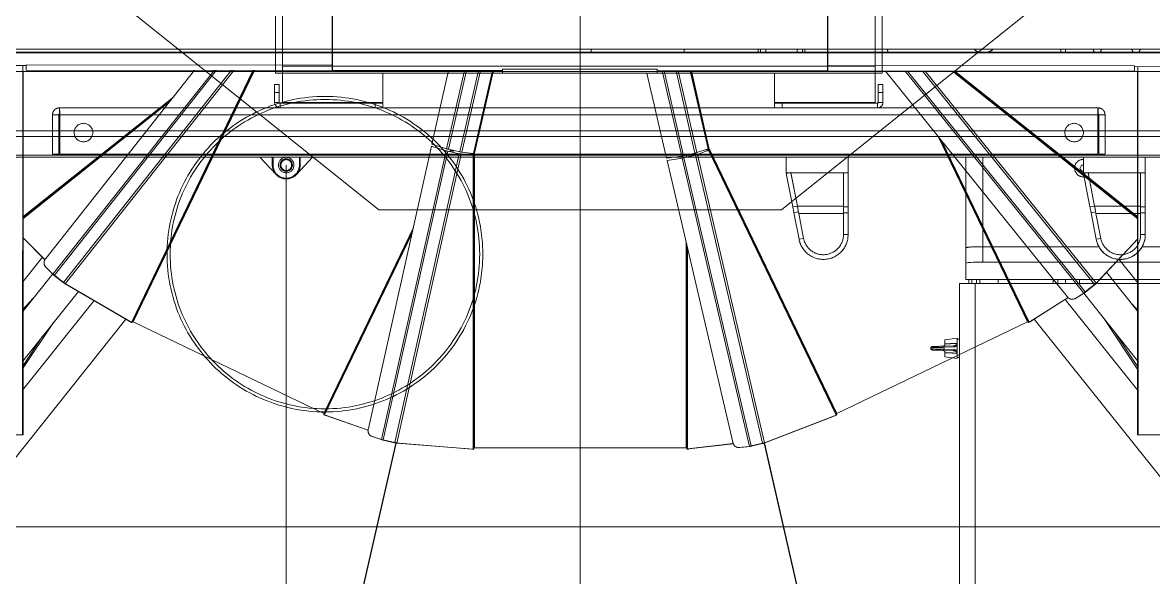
# Model space of a CAD drawing. Extents: x -681219 to -550379, y -242630 to -158199.
# Drawn here: x -668827 to -668097, y -214524 to -214165 of the extents above; entities that cross this region are included whole.
import ezdxf

# ---------------------------------------------------------------- set-up
doc = ezdxf.new("R2010")
doc.units = 0
doc.header["$LTSCALE"] = 1000
doc.linetypes.add('DASHED2', pattern=[9.525, 6.35, -3.175])
doc.linetypes.add('HIDDEN', pattern=[9.525, 6.35, -3.175])
doc.layers.get('0').update_dxf_attribs({"linetype": 'CONTINUOUS'})
doc.layers.add('future', color=4, linetype='DASHED2', lineweight=0)

# ---------------------------------------------------------------- blocks, each defined once
blk = doc.blocks.new('A$Caddf9ae6')
at = {"color": 0, "linetype": 'HIDDEN'}
for p, q in [((-268.5, -2157), (-268.5, 809)), ((-268.5, -2157), (-268.5, 809)), ((-336, -2127), (-336, 779)), ((-336, -2127), (-336, 779)), ((-334.54, 779), (-334.54, -2127)), ((-334.54, 779), (-334.54, -2127)), ((-322.46, -2127), (-322.46, 779)), ((-322.46, -2127), (-322.46, 779)), ((-318.93, 779), (-318.93, -2127)), ((-318.93, 779), (-318.93, -2127)), ((-268, 779), (-268, -2127)), ((-268, 779), (-268, -2127)), ((-266, 776), (-266, -737)), ((-414.96, 664), (-414.96, 249)), ((-403.79, 260), (-403.79, 653)), ((-393.81, 362.96), (-393.81, 653)), ((-417.5, 622), (-417.5, 255)), ((-575, 574.94), (-575, -575.06)), ((-575, -575.06), (-575, 574.94)), ((-605.02, 424.29), (-440.6, 293.15)), ((-280.5, 403), (-280.5, -403)), ((-515.5, 400), (-515.5, 360)), ((-515.43, 396.82), (-515.47, 360.32)), ((-277.41, 399.42), (-277.37, 357.92)), ((-177.47, 369.94), (-370, 130.06)), ((-515.5, 360), (-280.5, 360)), ((-515.47, 360.32), (-277.37, 360.08)), ((-427.96, 313.19), (-487.01, 360.29)), ((-427.95, 313.2), (-486.99, 360.29)), ((-427.94, 313.22), (-486.96, 360.29)), ((-439.9, 338), (-473.37, 360.28)), ((-448.91, 345.19), (-471.58, 360.27)), ((-423.9, 325.24), (-467.83, 360.27)), ((-410.26, 339.94), (-435.71, 360.24)), ((-435, 360.24), (-431.24, 356.67)), ((-418.16, 332.54), (-388.63, 360.19)), ((-417.46, 333.18), (-388.62, 360.19)), ((-417.27, 360.22), (-401.78, 347.88)), ((-417.23, 360.22), (-401.77, 347.89)), ((-386, 365), (-386, 362)), ((-371.89, 365), (-386, 365)), ((-371.89, 362), (-386, 362)), ((-386, 362), (-372.33, 362)), ((-375.69, 360.18), (-280.25, 240.49)), ((-375.23, 360.18), (-280.25, 241.07)), ((-280.25, 241.87), (-374.59, 360.18)), ((-372.33, 333.13), (-372.33, 362)), ((-371.89, 362), (-371.89, 365)), ((-371.89, 365), (-368.02, 365)), ((-368.02, 362), (-371.89, 362)), ((-368.02, 365), (-368.02, 362)), ((-346, 365), (-368.02, 365)), ((-346, 362), (-368.02, 362)), ((-367.56, 362), (-367.56, 332.21)), ((-346, 362), (-367.56, 362)), ((-346, 325), (-346, 365)), ((-346, 365), (-336, 365)), ((-346, 365), (-346, 362)), ((-346, 328.06), (-346, 362)), ((-280.16, 159.71), (-280.37, 357.92)), ((-280.37, 357.92), (-277.37, 357.92)), ((-277.37, 357.92), (-276.87, 357.93)), ((-276.87, 357.93), (-276.66, 159.72)), ((-451.91, 347.58), (-452.12, 347.32)), ((-389.03, 333.29), (-388.46, 336.23)), ((-372.33, 333.13), (-388.46, 336.23)), ((-334, 339), (-308.5, 339)), ((-334, 339), (-334, 335)), ((-308.5, 339), (-308.5, 335)), ((-423.17, 326.36), (-418.42, 332.25)), ((-422.99, 326.22), (-418.25, 332.11)), ((-418.42, 332.25), (-418.25, 332.11)), ((-418.25, 332.11), (-280.23, 221.03)), ((-418.16, 332.54), (-417.46, 333.18)), ((-417.46, 333.18), (-280.23, 222.74)), ((-393.81, 260), (-393.81, 335.04)), ((-371.83, 329.98), (-389.03, 333.29)), ((-372.33, 333.13), (-370.77, 332.83)), ((-371.83, 329.98), (-371.26, 332.92)), ((-371.37, 329.89), (-371.83, 329.98)), ((-370.91, 329.8), (-371.37, 329.89)), ((-371.26, 332.92), (-370.81, 332.83)), ((-370.45, 329.71), (-370.91, 329.8)), ((-370.81, 332.83), (-370.35, 332.75)), ((-370.77, 332.83), (-369.17, 332.52)), ((-369.98, 329.62), (-370.45, 329.71)), ((-370.35, 332.75), (-369.88, 332.66)), ((-369.51, 329.53), (-369.98, 329.62)), ((-369.88, 332.66), (-369.41, 332.57)), ((-369.03, 329.44), (-369.51, 329.53)), ((-369.41, 332.57), (-368.94, 332.47)), ((-369.17, 332.52), (-367.56, 332.21)), ((-368.56, 329.35), (-369.03, 329.44)), ((-368.94, 332.47), (-368.47, 332.38)), ((-368.09, 329.25), (-368.56, 329.35)), ((-368.47, 332.38), (-367.99, 332.29)), ((-367.52, 332.2), (-368.09, 329.25)), ((-368.09, 329.25), (-346.49, 325.09)), ((-367.99, 332.29), (-367.52, 332.2)), ((-367.56, 332.21), (-346, 328.06)), ((-367.52, 332.2), (-345.92, 328.04)), ((-308.5, 335), (-334, 335)), ((-334, 334.29), (-334, -336.29)), ((-308.5, 334.29), (-334, 334.29)), ((-308.5, 334.29), (-308.5, -336.29)), ((-308, 334.5), (-304, 334.5)), ((-304, 334.5), (-304, -336.5)), ((-427.49, 319.4), (-423.75, 325.34)), ((-427.1, 320.15), (-423.37, 326.09)), ((-423.37, 326.09), (-423.75, 325.34)), ((-423.75, 325.34), (-280.21, 209.83)), ((-423.17, 326.36), (-422.99, 326.22)), ((-422.99, 326.22), (-280.22, 211.32)), ((-417.5, 322.5), (-414.96, 322.5)), ((-345.92, 328.04), (-346.49, 325.09)), ((-336, 325), (-346, 325)), ((-345.06, 323.96), (-345, 325)), ((-343.13, 322.69), (-345.06, 323.96)), ((-341.07, 323.74), (-343.13, 322.69)), ((-341, 325), (-341.07, 323.74)), ((-426.66, 315.16), (-442.59, 289.9)), ((-426.69, 315.2), (-442.12, 290.73)), ((-427.2, 319.96), (-427.59, 319.22)), ((-427.1, 320.15), (-427.49, 319.4)), ((-427.2, 319.96), (-427.1, 320.15)), ((-280.2, 197.2), (-425.94, 314.48)), ((-417.5, 313.51), (-414.96, 313.51)), ((-417.5, 313.5), (-414.96, 313.5)), ((-417.5, 313.46), (-414.96, 313.46)), ((-417.5, 308.5), (-414.96, 308.5)), ((-417.5, 308.5), (-414.96, 308.5)), ((-268, 313.5), (-266, 313.5)), ((-268, 310.5), (-266, 310.5)), ((-417.5, 305.5), (-414.96, 305.5)), ((-442.37, 288.84), (-501.64, 165.77)), ((-442.31, 290.7), (-442.83, 289.62)), ((-323.83, 232.31), (-442.83, 289.62)), ((-442.59, 289.9), (-442.12, 290.73)), ((-442.59, 289.9), (-325.07, 233.31)), ((-442.37, 288.84), (-322.12, 230.93)), ((-417.5, 270), (-414.96, 270)), ((-417.5, 258), (-414.96, 258)), ((-414.96, 256), (-417.5, 256)), ((-403.91, 253.89), (-403.85, 255.79)), ((-403.85, 255.79), (-403.81, 257.85)), ((-403.81, 257.85), (-403.79, 260)), ((-403.79, 260), (-393.81, 260)), ((-393.87, 255.79), (-393.93, 253.89)), ((-393.83, 257.85), (-393.87, 255.79)), ((-393.81, 260), (-393.83, 257.85)), ((-393.81, 260), (-336, 260)), ((-417.5, 255), (-689.5, 255)), ((-417.5, 245), (-417.5, 255)), ((-417.5, 253), (-414.96, 253)), ((-414.96, 251), (-417.5, 251)), ((-414.96, 249), (-404.49, 249)), ((-404.49, 249), (-404.36, 249.21)), ((-394.52, 249), (-404.49, 249)), ((-404.36, 249.21), (-404.23, 249.84)), ((-404.23, 249.84), (-404.1, 250.85)), ((-404.1, 250.85), (-404, 252.22)), ((-404, 252.22), (-403.91, 253.89)), ((-394.38, 249.21), (-394.52, 249)), ((-394.52, 249), (-336, 249)), ((-394.25, 249.84), (-394.38, 249.21)), ((-394.13, 250.85), (-394.25, 249.84)), ((-394.02, 252.22), (-394.13, 250.85)), ((-393.93, 253.89), (-394.02, 252.22)), ((-417.5, 245), (-689.5, 245)), ((-462.68, 243.4), (-466, 243.4)), ((-466, 243.4), (-465, 235.4)), ((-465.5, 245), (-465.5, 243.4)), ((-462.48, 243.4), (-462.68, 243.4)), ((-462.68, 243.4), (-462.25, 243.4)), ((-461.17, 243.4), (-457.83, 243.4)), ((-460.36, 241.43), (-460.14, 234.95)), ((-458.86, 234.95), (-458.64, 241.43)), ((-456.32, 243.4), (-457.83, 243.4)), ((-453, 243.4), (-456.32, 243.4)), ((-454, 235.4), (-453, 243.4)), ((-453.5, 243.4), (-453.5, 245)), ((-462.33, 235.4), (-465, 235.4)), ((-461.58, 235.4), (-462.33, 235.4)), ((-460.84, 234.43), (-461.06, 240.91)), ((-460.82, 233.85), (-460.84, 234.43)), ((-460.79, 233.19), (-460.82, 233.85)), ((-460.14, 234.95), (-460.12, 234.28)), ((-460.14, 234.95), (-458.86, 234.95)), ((-460.12, 234.28), (-460.09, 233.51)), ((-458.91, 233.51), (-458.88, 234.28)), ((-458.88, 234.28), (-458.86, 234.95)), ((-458.18, 233.85), (-458.21, 233.19)), ((-458.16, 234.43), (-458.18, 233.85)), ((-457.94, 240.91), (-458.16, 234.43)), ((-458.08, 234.51), (-458.1, 234.46)), ((-456.67, 235.4), (-457.42, 235.4)), ((-454, 235.4), (-456.67, 235.4)), ((-460.77, 232.48), (-460.79, 233.19)), ((-460.74, 231.73), (-460.77, 232.48)), ((-460.72, 230.97), (-460.74, 231.73)), ((-460.69, 230.22), (-460.72, 230.97)), ((-460.66, 229.51), (-460.69, 230.22)), ((-460.64, 228.86), (-460.66, 229.51)), ((-460.62, 228.28), (-460.64, 228.86)), ((-460.61, 227.81), (-460.62, 228.28)), ((-460.59, 227.44), (-460.61, 227.81)), ((-460.58, 227.2), (-460.59, 227.44)), ((-460.58, 227.08), (-460.58, 227.2)), ((-460.58, 227.08), (-460.58, 227.08)), ((-460.09, 233.51), (-460.07, 232.68)), ((-460.07, 232.68), (-460.04, 231.81)), ((-460.04, 231.81), (-460.02, 230.93)), ((-460.02, 230.93), (-459.99, 230.06)), ((-459.99, 230.06), (-459.97, 229.23)), ((-459.97, 229.23), (-459.94, 228.47)), ((-459.94, 228.47), (-459.92, 227.81)), ((-459.92, 227.81), (-459.91, 227.25)), ((-459.91, 227.25), (-459.89, 226.82)), ((-459.89, 226.82), (-459.88, 226.54)), ((-459.88, 226.54), (-459.88, 226.41)), ((-459.12, 226.54), (-459.11, 226.82)), ((-459.12, 226.41), (-459.12, 226.54)), ((-459.11, 226.82), (-459.09, 227.25)), ((-459.09, 227.25), (-459.08, 227.81)), ((-459.08, 227.81), (-459.06, 228.47)), ((-459.06, 228.47), (-459.03, 229.23)), ((-459.03, 229.23), (-459.01, 230.06)), ((-459.01, 230.06), (-458.98, 230.93)), ((-458.98, 230.93), (-458.96, 231.81)), ((-458.96, 231.81), (-458.93, 232.68)), ((-458.93, 232.68), (-458.91, 233.51)), ((-458.41, 227.44), (-458.42, 227.2)), ((-458.42, 227.2), (-458.42, 227.08)), ((-458.42, 227.08), (-458.42, 227.08)), ((-458.39, 227.81), (-458.41, 227.44)), ((-458.38, 228.28), (-458.39, 227.81)), ((-458.36, 228.86), (-458.38, 228.28)), ((-458.34, 229.51), (-458.36, 228.86)), ((-458.31, 230.22), (-458.34, 229.51)), ((-458.28, 230.97), (-458.31, 230.22)), ((-458.26, 231.73), (-458.28, 230.97)), ((-458.23, 232.48), (-458.26, 231.73)), ((-458.21, 233.19), (-458.23, 232.48)), ((-459.88, 226.41), (-459.88, 226.4)), ((-459.88, 226.4), (-459.12, 226.4)), ((-459.12, 226.4), (-459.12, 226.41)), ((-266.5, 198.5), (-266, 198.5)), ((-301, 192), (-304, 192)), ((-301, 192), (-301, 130.5)), ((-300.5, 190.5), (-301, 190.5)), ((-300.5, 192.5), (-300.5, 195.5)), ((-300.5, 195.5), (-294, 195.5)), ((-300.5, 192.5), (-294, 192.5)), ((-300.5, 125.5), (-300.5, 190.5)), ((-300.5, 190.5), (-281.5, 190.5)), ((-294, 192.5), (-294, 195.5)), ((-294, 195.5), (-289, 195.5)), ((-289, 192.5), (-294, 192.5)), ((-289, 195.5), (-289, 192.5)), ((-281.5, 190.5), (-281.5, 195)), ((-281.5, 195), (281.5, 195)), ((-281.5, 190.5), (-277, 190.5)), ((-281.5, 190.5), (-281.5, -192.5)), ((-277, 190.5), (-277, -192.5)), ((277, 190.5), (-277, 190.5)), ((-388.1, 172.86), (-388.29, 172.83)), ((-386, 173), (-388.1, 172.86)), ((-386, 173), (-386, 170)), ((-371.89, 173), (-386, 173)), ((-371.89, 170), (-386, 170)), ((-386, 170), (-372.33, 170)), ((-372.33, 141.13), (-372.33, 170)), ((-371.89, 170), (-371.89, 173)), ((-371.89, 173), (-368.02, 173)), ((-368.02, 170), (-371.89, 170)), ((-368.02, 170), (-371.89, 170)), ((-368.02, 173), (-368.02, 170)), ((-346, 173), (-368.02, 173)), ((-346, 170), (-368.02, 170)), ((-367.56, 170), (-367.56, 140.21)), ((-346, 170), (-367.56, 170)), ((-346, 173), (-346, 170)), ((-346, 173), (-336, 173)), ((-346, 133), (-346, 173)), ((-346, 136.06), (-346, 170)), ((-728.68, 166.27), (-520.79, 118.8)), ((-520.73, 118.97), (-727.58, 166.2)), ((-521.03, 118.18), (-503.11, 164.47)), ((-520.68, 119.06), (-502.76, 165.35)), ((-503.11, 164.47), (-502.76, 165.35)), ((-502.76, 165.35), (-331.49, 82.87)), ((-502.53, 165.65), (-331.26, 83.17)), ((-329.97, 83.1), (-501.64, 165.77)), ((-400.79, 163.11), (-400.9, 162.84)), ((-399.71, 165.25), (-400.79, 163.11)), ((-399.66, 165.34), (-399.71, 165.25)), ((-280.5, 160), (-178.89, 160)), ((-232.16, 159.76), (-280.16, 159.71)), ((-280.16, 159.71), (-280.05, 49.71)), ((-389.03, 141.29), (-388.46, 144.23)), ((-371.83, 137.98), (-389.03, 141.29)), ((-372.33, 141.13), (-388.46, 144.23)), ((-372.33, 141.13), (-370.77, 140.83)), ((-371.26, 140.92), (-372.33, 141.13)), ((-371.83, 137.98), (-371.26, 140.92)), ((-371.26, 140.92), (-370.81, 140.83)), ((-370.81, 140.83), (-370.35, 140.75)), ((-370.77, 140.83), (-369.17, 140.52)), ((-370.35, 140.75), (-369.88, 140.66)), ((-369.88, 140.66), (-369.41, 140.57)), ((-369.41, 140.57), (-368.94, 140.47)), ((-369.17, 140.52), (-367.56, 140.21)), ((-368.94, 140.47), (-368.47, 140.38)), ((-368.47, 140.38), (-367.99, 140.29)), ((-367.52, 140.2), (-368.09, 137.25)), ((-367.99, 140.29), (-367.52, 140.2)), ((-367.56, 140.21), (-346, 136.06)), ((-367.52, 140.2), (-345.92, 136.04)), ((-266, 145), (-268, 145)), ((-266, 143.57), (-268, 143.57)), ((-266, 140.1), (-268, 140.1)), ((-371.37, 137.89), (-371.83, 137.98)), ((-370.91, 137.8), (-371.37, 137.89)), ((-370.45, 137.71), (-370.91, 137.8)), ((-369.98, 137.62), (-370.45, 137.71)), ((-369.51, 137.53), (-369.98, 137.62)), ((-369.03, 137.44), (-369.51, 137.53)), ((-368.56, 137.35), (-369.03, 137.44)), ((-368.09, 137.25), (-368.56, 137.35)), ((-368.09, 137.25), (-346.49, 133.09)), ((-345.92, 136.04), (-346.49, 133.09)), ((-336, 133), (-346, 133)), ((-370, -130.17), (-370, 130.06)), ((-304, 130.5), (-301, 130.5)), ((-301, 125.5), (-304, 125.5)), ((-301, 130.5), (-301, 125.5)), ((-301, 125.5), (-300.5, 125.5)), ((-281.5, 125.5), (-300.5, 125.5)), ((-522.86, 110.44), (-521.14, 117.8)), ((-522.64, 110.38), (-520.92, 117.75)), ((-521.14, 117.8), (-520.92, 117.75)), ((-521.03, 118.18), (-520.68, 119.06)), ((-520.92, 117.75), (-334.52, 74.33)), ((-520.68, 119.06), (-334.28, 75.64)), ((-266, 119.9), (-268, 119.9)), ((-523.71, 103.13), (-522.93, 110.1)), ((-522.93, 110.1), (-522.95, 109.26)), ((-522.86, 110.44), (-522.64, 110.38)), ((-522.64, 110.38), (-336.24, 66.97)), ((-266, 116.43), (-268, 116.43)), ((-266, 115), (-268, 115)), ((-523.72, 102.92), (-523.75, 102.08)), ((-523.73, 102.29), (-522.95, 109.26)), ((-523.71, 103.13), (-523.73, 102.29)), ((-523.72, 102.92), (-523.71, 103.13)), ((-522.95, 109.26), (-336.56, 65.85)), ((-521.15, 98.83), (-524.55, 69.16)), ((-521.2, 98.85), (-524.48, 70.11)), ((-337.96, 56.08), (-520.21, 98.53)), ((-331.49, 82.87), (-334.28, 75.64)), ((-330.49, 82.51), (-332.98, 75.34)), ((-331.78, 82.08), (-331.26, 83.17)), ((-331.15, 81.78), (-331.78, 82.08)), ((-330.63, 82.86), (-331.26, 83.17)), ((-331.15, 81.78), (-330.63, 82.86)), ((-330.49, 82.51), (-280.07, 71.05)), ((-330.32, 82.84), (-280.07, 71.41)), ((-330.07, 82.78), (-329.93, 82.97)), ((-280.07, 71.75), (-329.97, 83.1)), ((-329.93, 82.96), (-329.92, 82.74)), ((-334.52, 74.33), (-336.24, 66.97)), ((-335.01, 66.71), (-333.32, 74.07)), ((-280.06, 61.96), (-333.32, 74.07)), ((-332.98, 75.34), (-280.06, 63.31)), ((-524.64, 70), (-524.64, 68.8)), ((-392.56, 68.8), (-524.64, 68.8)), ((-524.55, 69.16), (-524.48, 70.11)), ((-524.55, 69.16), (-394.11, 69.16)), ((-523.89, 68.3), (-523.89, -68.3)), ((-523.89, 68.3), (-390.41, 68.3)), ((-336.56, 65.85), (-337.96, 56.08)), ((-335.93, 68.3), (-334.65, 68.3)), ((-334.54, 68.8), (-335.82, 68.8)), ((-335.01, 66.71), (-280.06, 54.21)), ((-334.54, 70), (-334.54, 68.8)), ((-334.26, 70), (-334.54, 70)), ((-334.53, 68.8), (-334.54, 68.8)), ((-268, 67), (-266, 67)), ((-336.66, 55.57), (-335.24, 65.52)), ((-280.05, 52.97), (-335.24, 65.52)), ((-281.54, 43.04), (-336.66, 55.57)), ((-281.45, -50.29), (-281.55, 49.71)), ((-281.55, 49.71), (-280.05, 49.71)), ((-280.05, 49.71), (-279.05, 49.71)), ((-279.05, 49.71), (-278.95, -50.28)), ((818, 0), (-818, 0)), ((-268, 7), (-266, 7)), ((-279.95, -50.29), (-281.45, -50.29)), ((-278.95, -50.28), (-279.95, -50.29)), ((-279.95, -50.29), (-279.84, -160.29)), ((-333.56, -69.05), (-279.94, -56.77)), ((-333.55, -68.69), (-279.94, -56.41)), ((-279.94, -56.07), (-333.35, -68.3)), ((-332.69, -76.59), (-279.93, -64.51)), ((-520.78, -118.65), (-524.71, -69.16)), ((-524.71, -69.16), (-334.61, -69.16)), ((-524.65, -70.11), (-524.71, -69.16)), ((-520.71, -119.59), (-524.65, -70.11)), ((-524.64, -68.8), (-334.54, -68.8)), ((-333.35, -68.3), (-523.89, -68.3)), ((-334.61, -69.16), (-334, -76.89)), ((-334.54, -70), (-334.54, -68.8)), ((-333.83, -68.8), (-334.54, -68.8)), ((-333.83, -70), (-334.54, -70)), ((-333.83, -70), (-333.83, -68.8)), ((-333.56, -69.05), (-332.69, -76.59)), ((-333.3, -68.63), (-333.26, -68.39)), ((-333.25, -68.4), (-333.15, -68.6)), ((-279.93, -65.86), (-332.45, -77.89)), ((-520.78, -118.65), (-334, -76.89)), ((-520.42, -119.93), (-333.65, -78.17)), ((-333.65, -78.17), (-332, -85.55)), ((-330.78, -85.25), (-332.45, -77.89)), ((-330.78, -85.25), (-279.92, -73.6)), ((-279.92, -74.85), (-330.47, -86.42)), ((-518.78, -127.32), (-332, -85.55)), ((-518.57, -128.46), (-331.8, -86.7)), ((-331.26, -83.17), (-332.41, -83.72)), ((-332.3, -84.22), (-331.14, -83.66)), ((-331.8, -86.7), (-328.83, -96.11)), ((-331.53, -81.96), (-331.78, -82.08)), ((-331.78, -82.08), (-331.26, -83.17)), ((-331.25, -83.16), (-331.26, -83.17)), ((-327.43, -96), (-330.47, -86.42)), ((-279.91, -85.12), (-327.43, -96)), ((-328.83, -96.11), (-511.44, -136.94)), ((-502.61, -165.28), (-385.09, -108.69)), ((-383.54, -108.34), (-502.53, -165.65)), ((-501.64, -165.77), (-381.38, -107.86)), ((-520.76, -118.93), (-728.69, -166.37)), ((-727.96, -166.38), (-520.75, -119.11)), ((-520.71, -119.59), (-520.78, -118.65)), ((-520.65, -119.98), (-520.42, -119.93)), ((-519, -127.36), (-520.65, -119.98)), ((-518.78, -127.32), (-520.42, -119.93)), ((-519, -127.36), (-518.78, -127.32)), ((-518.91, -127.69), (-518.57, -128.46)), ((-516.59, -134.31), (-518.91, -127.69)), ((-516.25, -135.08), (-518.57, -128.46)), ((-177.47, -370.06), (-370, -130.17)), ((-304, -127.5), (-301, -127.5)), ((-301, -127.5), (-301, -132.5)), ((-300.5, -127.5), (-301, -127.5)), ((-300.5, -192.5), (-300.5, -127.5)), ((-281.5, -127.5), (-300.5, -127.5)), ((-516.59, -134.31), (-516.25, -135.08)), ((-516.51, -134.51), (-516.59, -134.31)), ((-516.51, -134.51), (-516.17, -135.27)), ((-512.47, -137.08), (-502.96, -164.4)), ((-512.42, -137.08), (-502.61, -165.28)), ((-301, -132.5), (-304, -132.5)), ((-301, -194), (-301, -132.5)), ((-178.89, -160), (-280.5, -160)), ((-279.84, -160.29), (-231.84, -160.24)), ((-279.63, -358.08), (-279.84, -160.29)), ((-276.34, -160.28), (-276.13, -358.07)), ((-503.06, -164.56), (-502.53, -165.65)), ((-502.61, -165.28), (-502.96, -164.4)), ((-501.64, -165.77), (-442.37, -288.84)), ((-347.14, -183.42), (-336, -173.02)), ((-341, -181.5), (-341, -181)), ((-341, -181), (-336, -181)), ((-336, -181.5), (-341, -181.5)), ((-336, -206.98), (-347.14, -196.58)), ((-301, -194), (-304, -194)), ((-301, -192.5), (-300.5, -192.5)), ((-300.5, -192.5), (-281.5, -192.5)), ((-300.5, -194.5), (-300.5, -197.5)), ((-300.5, -194.5), (-294, -194.5)), ((-294, -197.5), (-294, -194.5)), ((-294, -194.5), (-289, -194.5)), ((-289, -194.5), (-289, -197.5)), ((-281.5, -197), (-281.5, -192.5)), ((-281.5, -192.5), (-277, -192.5)), ((281.5, -197), (-281.5, -197)), ((-277, -192.5), (277, -192.5)), ((-341, -198.5), (-336, -198.5)), ((-341, -198.5), (-341, -199)), ((-336, -199), (-341, -199)), ((-300.5, -197.5), (-294, -197.5)), ((-289, -197.5), (-294, -197.5)), ((-442.83, -289.62), (-279.78, -211.1)), ((-442.74, -289.98), (-279.78, -211.5)), ((-279.79, -210.54), (-442.37, -288.84)), ((-417.72, -332.86), (-279.77, -223.84)), ((-416.85, -333.86), (-279.77, -225.53)), ((-412.16, -339.8), (-279.76, -235.16)), ((-411.48, -340.73), (-279.76, -236.64)), ((-279.75, -249.16), (-401.38, -345.28)), ((-374.59, -360.18), (-296.82, -262.65)), ((-375.69, -360.18), (-299.79, -265)), ((-298.55, -264.02), (-375.23, -360.18)), ((-417.72, -332.86), (-442.74, -289.98)), ((-442.27, -290.8), (-442.74, -289.98)), ((-417.26, -333.68), (-442.27, -290.8)), ((-440.67, -293.54), (-605, -424.57)), ((-486.61, -360.29), (-428.68, -314.1)), ((-486.6, -360.29), (-428.68, -314.1)), ((-486.57, -360.29), (-428.66, -314.12)), ((-422.72, -324.3), (-467.83, -360.27)), ((-417.26, -333.68), (-417.72, -332.86)), ((-417.03, -334), (-416.85, -333.86)), ((-412.34, -339.94), (-417.03, -334)), ((-412.16, -339.8), (-416.85, -333.86)), ((-472.84, -360.28), (-442.75, -340.27)), ((-411.43, -340.88), (-435.71, -360.24)), ((-412.34, -339.94), (-412.16, -339.8)), ((-412.12, -340.19), (-411.48, -340.73)), ((-407.16, -345.15), (-412.12, -340.19)), ((-406.52, -345.69), (-411.48, -340.73)), ((-308.5, -336.29), (-334, -336.29)), ((-334, -341), (-334, -337)), ((-308.5, -337), (-334, -337)), ((-308.5, -341), (-334, -341)), ((-308.5, -341), (-308.5, -337)), ((-308, -336.5), (-304, -336.5)), ((-471.05, -360.27), (-451.71, -347.42)), ((-451.93, -347.56), (-451.91, -347.58)), ((-400.59, -347.51), (-416.53, -360.22)), ((-400.58, -347.53), (-416.49, -360.22)), ((-400.57, -347.54), (-416.47, -360.22)), ((-407.16, -345.15), (-406.52, -345.69)), ((-407, -345.3), (-407.16, -345.15)), ((-407, -345.3), (-406.36, -345.84)), ((-402.24, -345.86), (-387.96, -360.19)), ((-402.2, -345.84), (-387.89, -360.19)), ((-427.18, -353.44), (-434.34, -360.24)), ((-515.5, -400), (-515.5, -360)), ((-515.5, -360), (-280.5, -360)), ((-276.63, -360.07), (-515.47, -360.32)), ((-276.63, -358.07), (-279.63, -358.08)), ((-276.13, -358.07), (-276.63, -358.07)), ((-276.63, -358.07), (-276.59, -399.57))]:
    blk.add_line(p, q, dxfattribs=at)
at = {"color": 8, "linetype": 'HIDDEN'}
blk.add_line((-341, -190), (-820, -190), dxfattribs=at)
at = {"color": 0, "linetype": 'HIDDEN', "flags": 128}
for points in [[(-423.75, 325.34), (-423.38, 325.73), (-422.99, 326.22)], [(-423.37, 326.09), (-423.27, 326.21), (-423.17, 326.36)], [(-502.76, 165.35), (-502.61, 165.58), (-502.53, 165.65)], [(-522.95, 109.26), (-522.79, 109.78), (-522.64, 110.38)], [(-522.93, 110.1), (-522.89, 110.26), (-522.86, 110.44)], [(-331.26, 83.17), (-331.34, 83.1), (-331.49, 82.87)], [(-331.15, 81.78), (-330.94, 81.82), (-330.64, 82.08)], [(-329.97, 83.1), (-329.91, 82.89), (-329.85, 82.73)], [(-336.24, 66.97), (-336.39, 66.36), (-336.56, 65.85)], [(-524.71, -69.16), (-524.68, -68.89), (-524.64, -68.8)], [(-334.54, -68.8), (-334.58, -68.89), (-334.61, -69.16)], [(-333.83, -70), (-333.67, -69.87), (-333.51, -69.51)], [(-333.35, -68.3), (-333.2, -68.46), (-333.08, -68.58)], [(-332, -85.55), (-331.87, -86.16), (-331.8, -86.7)], [(-518.91, -127.69), (-518.95, -127.54), (-519, -127.36)], [(-518.57, -128.46), (-518.64, -127.92), (-518.78, -127.32)], [(-442.74, -289.98), (-442.83, -289.72), (-442.83, -289.62)], [(-412.12, -340.19), (-412.22, -340.07), (-412.34, -339.94)], [(-411.48, -340.73), (-411.78, -340.29), (-412.16, -339.8)]]:
    blk.add_lwpolyline(points, dxfattribs=at)
at = {"color": 0, "linetype": 'HIDDEN'}
for centre, radius in [((-320, 319), 6), ((-398.63, -165), 102), ((-398.63, -165), 100), ((-341, -190), 5), ((-341, -190), 4), ((-341, -190), 3.5), ((-320, -321), 6)]:
    blk.add_circle(centre, radius, dxfattribs=at)
for centre, radius, start, end in [((-386, 349), 16, 90, 259.09583), ((-386, 349), 16, 90, 157.55172), ((-386, 349), 13, 90, 259.09583), ((-266, 359), 2.65, 90, 139.00065), ((-386, 349), 16, 157.55172, 259.09583), ((-266, 359), 2.65, 220.99935, 270), ((-266, 334), 2.65, 90, 139.00065), ((-420.23, 334.14), 2.61, 313.72684, 322.32781), ((-423.36, 336.66), 6.84, 318.31244, 329.48015), ((-266, 334), 2.65, 220.99935, 270), ((-343, 325), 5.67, 174.84008, 0), ((-423.92, 317.82), 3.9, 156.03902, 238.79899), ((-443.64, 289.59), 1.47, 329.45191, 349.08166), ((-259.5, 260.5), 9, 136.23826, 160.81186), ((-259.5, 260.5), 9, 199.18814, 223.76174), ((-460.44, 240.81), 0.631, 82.94798, 170.46617), ((-458.56, 240.81), 0.631, 9.55838, 97.02746), ((-461.9, 234.4), 0.986, 5.94936, 16.00384), ((-461.92, 234.4), 1, 6.29555, 16.02198), ((-460.21, 234.32), 0.631, 82.94489, 170.45671), ((-458.79, 234.32), 0.631, 9.54329, 97.05511), ((-457.08, 234.4), 1, 163.88825, 173.68283), ((-457.16, 234.41), 0.923, 163.52383, 174.31898), ((-459.88, 227.1), 0.7, 182, 266.84024), ((-459.12, 227.1), 0.7, 272.18598, 358), ((-266.5, 201.5), 3, 240, 270), ((-300.5, 192), 3.5, 90, 180), ((-300.5, 192), 0.5, 90, 180), ((-386, 157), 16, 90, 259.09583), ((-386, 157), 13, 90, 259.09583), ((-503.02, 166.29), 1.47, 319.48977, 339.11952), ((-386, 157), 16, 242.44721, 259.09583), ((-523.59, 118.72), 2.61, 339.44113, 348.0421), ((-527.5, 119.63), 6.84, 344.02673, 355.19443), ((-519.84, 102.41), 3.9, 181.75331, 264.51328), ((-330.54, 83.64), 0.788, 263.61457, 316.26459), ((-329.97, 82.45), 0.522, 132.35934, 173.05874), ((-341.1, 76.22), 6.84, 344.02673, 355.19443), ((-320.24, 71.18), 13.4, 161.91662, 167.54593), ((-525.35, 68.42), 1.47, 355.16619, 14.79595), ((-319.94, 63.19), 15.48, 166.84876, 171.33765), ((-525.35, -68.42), 1.47, 345.20406, 4.83381), ((-334.09, -68.06), 0.788, 289.32886, 341.97888), ((-333.07, -68.88), 0.522, 158.07363, 198.77303), ((-340.39, -79.33), 6.84, 9.74101, 20.90872), ((-319.41, -74.81), 13.4, 187.63091, 193.26022), ((-315.67, -81.88), 15.48, 192.56305, 197.05194), ((-527.17, -121.09), 6.84, 9.74101, 20.90872), ((-523.25, -120.21), 2.61, 5.15541, 13.75638), ((-512.79, -133.28), 3.9, 207.46759, 290.22757), ((-503.02, -166.29), 1.47, 20.88048, 40.51023), ((-341, -190), 9, 89.99999, 270.00001), ((-341, -190), 8.5, 89.99999, 270.00001), ((-300.5, -194), 3.5, 180, 270), ((-300.5, -194), 0.5, 180, 270), ((-443.64, -289.59), 1.47, 10.91834, 30.54809), ((-422.42, -337.83), 6.84, 35.4553, 46.623), ((-419.27, -335.34), 2.61, 30.8697, 39.47067), ((-404.18, -342.57), 3.9, 233.18188, 315.94185)]:
    blk.add_arc(centre, radius, start, end, dxfattribs=at)
at = {"color": 8, "linetype": 'HIDDEN'}
blk.add_arc((-341, -190), 479, 180, 270, dxfattribs=at)
at = {"color": 0, "linetype": 'HIDDEN'}
for centre, major_axis, ratio, start_param, end_param in [((-442.09, 291.15), (0.74, 1.53), 0.089314, 3.141593, 3.804818), ((-442.09, 291.15), (0.217, 0.45), 0.51284, 3.141593, 3.804818), ((-394.52, 260), (0, -11), 0.063923, 0, 1.570796), ((-524.64, 70.5), (0, 0.5), 0.51284, 3.141593, 3.804818), ((-524.64, 70.5), (0, 1.7), 0.089314, 3.141593, 3.804818), ((-334.54, 70.5), (5.87, 0), 0.289406, 4.495351, 4.712389), ((-334.54, 70.5), (5.77, 0), 0.086662, 4.539562, 4.712389), ((-332, -81.63), (5.2, 2.5), 0.086662, 4.539562, 4.712389), ((-332, -81.63), (5.29, 2.55), 0.289406, 4.495351, 4.712389), ((-503.27, -164.11), (-0.217, 0.45), 0.51284, 3.141593, 3.804818), ((-503.27, -164.11), (-0.74, 1.53), 0.089314, 3.141593, 3.804818)]:
    blk.add_ellipse(centre, major_axis=major_axis, ratio=ratio, start_param=start_param, end_param=end_param, dxfattribs=at)
for points, knots in [([(-304, 334.5), (-304.07, 335.09), (-304.2, 336.27), (-305.24, 337.76), (-306.73, 338.8), (-307.91, 338.93), (-308.5, 339)], [0, 0, 0, 0, 0.25, 0.5, 0.75, 1, 1, 1, 1]), ([(-308, 334.5), (-308.01, 334.57), (-308.02, 334.7), (-308.14, 334.86), (-308.3, 334.98), (-308.43, 334.99), (-308.5, 335)], [0, 0, 0, 0, 0.249991, 0.500001, 0.750009, 1, 1, 1, 1]), ([(-308.5, 334.29), (-307.91, 334.31), (-306.73, 334.34), (-305.24, 334.4), (-304.2, 334.45), (-304.07, 334.48), (-304, 334.5)], [0, 0, 0, 0, 0.249999, 0.499998, 0.75, 1, 1, 1, 1]), ([(-462.33, 235.4), (-462.39, 236.74), (-462.51, 239.41), (-462.62, 242.08), (-462.68, 243.4)], [0, 0, 0, 0, 0.503991, 1, 1, 1, 1]), ([(-461.06, 240.91), (-461.09, 241.14), (-461.14, 241.73), (-461.49, 242.61), (-462.01, 243.15), (-462.25, 243.4)], [0, 0, 0, 0, 0.257276, 0.6525016, 1, 1, 1, 1]), ([(-462.25, 243.4), (-462.09, 243.4), (-461.82, 243.4), (-461.44, 243.4), (-461.24, 243.4), (-461.17, 243.4)], [0, 0, 0, 0, 0.502947, 0.831986, 1, 1, 1, 1]), ([(-461.17, 243.4), (-461.11, 243.33), (-460.78, 242.94), (-460.45, 242.27), (-460.39, 241.67), (-460.36, 241.43)], [0, 0, 0, 0, 0.1218366, 0.654983, 1, 1, 1, 1]), ([(-458.64, 241.43), (-458.57, 241.88), (-458.47, 242.57), (-458, 243.18), (-457.83, 243.4)], [0, 0, 0, 0, 0.640102, 1, 1, 1, 1]), ([(-456.75, 243.4), (-456.83, 243.32), (-457.23, 242.96), (-457.76, 242.14), (-457.88, 241.34), (-457.94, 240.91)], [0, 0, 0, 0, 0.111695, 0.523353, 1, 1, 1, 1]), ([(-457.83, 243.4), (-457.71, 243.4), (-457.31, 243.4), (-456.98, 243.4), (-456.75, 243.4)], [0, 0, 0, 0, 0.291258, 1, 1, 1, 1]), ([(-456.75, 243.4), (-456.68, 243.4), (-456.54, 243.4), (-456.39, 243.4), (-456.32, 243.4)], [0, 0, 0, 0, 0.505895, 1, 1, 1, 1]), ([(-456.32, 243.4), (-456.38, 242.08), (-456.49, 239.41), (-456.61, 236.74), (-456.67, 235.4)], [0, 0, 0, 0, 0.496011, 1, 1, 1, 1]), ([(-461.58, 235.4), (-461.5, 235.39), (-461.34, 235.36), (-461.12, 235.12), (-460.99, 234.8), (-460.92, 234.54), (-460.9, 234.46), (-460.9, 234.46)], [0, 0, 0, 0, 0.2184427, 0.4358043, 0.8266019, 0.9963454, 1, 1, 1, 1]), ([(-460.9, 234.46), (-460.91, 234.47), (-460.92, 234.49), (-460.92, 234.5), (-460.92, 234.51)], [0, 0, 0, 0, 0.56237, 1, 1, 1, 1]), ([(-458.1, 234.46), (-458.1, 234.46), (-458.08, 234.54), (-458.01, 234.8), (-457.88, 235.12), (-457.66, 235.36), (-457.5, 235.39), (-457.42, 235.4)], [0, 0, 0, 0, 0.003655, 0.173361, 0.564282, 0.781535, 1, 1, 1, 1]), ([(-304, -336.5), (-304.07, -336.48), (-304.2, -336.45), (-305.24, -336.4), (-306.73, -336.34), (-307.91, -336.31), (-308.5, -336.29)], [0, 0, 0, 0, 0.25, 0.500002, 0.750001, 1, 1, 1, 1]), ([(-308.5, -341), (-307.91, -340.93), (-306.73, -340.8), (-305.24, -339.76), (-304.2, -338.27), (-304.07, -337.09), (-304, -336.5)], [0, 0, 0, 0, 0.25, 0.5, 0.75, 1, 1, 1, 1]), ([(-308.5, -337), (-308.43, -336.99), (-308.3, -336.98), (-308.14, -336.86), (-308.02, -336.7), (-308.01, -336.57), (-308, -336.5)], [0, 0, 0, 0, 0.249991, 0.499999, 0.750009, 1, 1, 1, 1])]:
    blk.add_open_spline(points, degree=3, knots=knots, dxfattribs=at)

msp = doc.modelspace()

# ---------------------------------------------------------------- block references
at = {"layer": 'future', "xscale": -1, "rotation": 270}
msp.add_blockref('A$Caddf9ae6', (-668466.9156, -213916.3249), dxfattribs=at)

doc.saveas('drawing.dxf')
